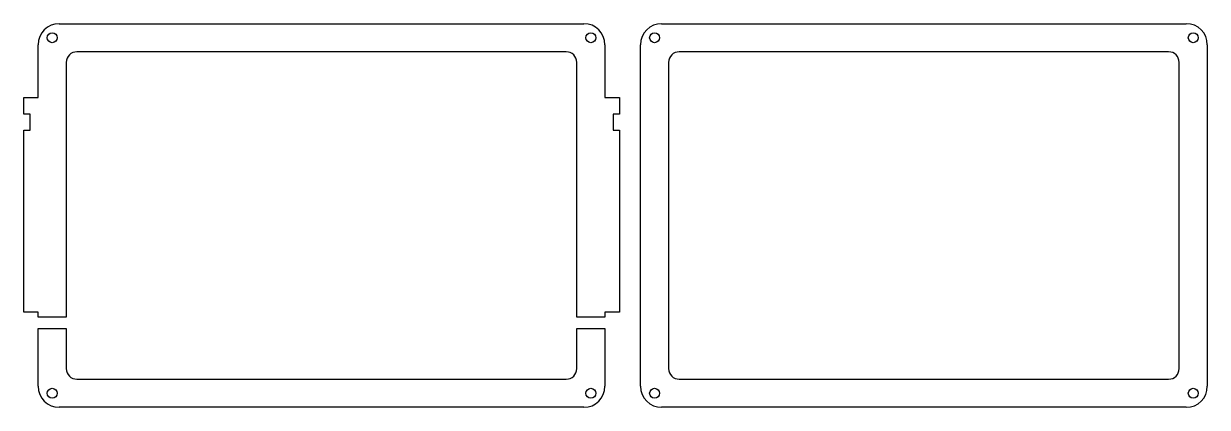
# Model space of a CAD drawing. Header units: millimetres. Extents: x 0 to 336, y -109 to 0.
import ezdxf

# ---------------------------------------------------------------- set-up
doc = ezdxf.new("R2010")
doc.units = ezdxf.units.MM

msp = doc.modelspace()

# ---------------------------------------------------------------- linework, layer by layer
for p, q in [((10.1, 0), (159.1, 0)), ((181.2, 0), (330.2, 0)), ((4.1, -21), (4.1, -6)), ((165.1, -6), (165.1, -21)), ((175.2, -103), (175.2, -6)), ((336.2, -6), (336.2, -103)), ((154.1, -8), (15.1, -8)), ((325.2, -8), (186.2, -8)), ((12.1, -11), (12.1, -83.4)), ((157.1, -83.4), (157.1, -11)), ((183.2, -11), (183.2, -98)), ((328.2, -98), (328.2, -11)), ((0, -25.75), (0, -21)), ((0, -21), (4.1, -21)), ((165.1, -21), (169.2, -21)), ((169.2, -21), (169.2, -25.75)), ((1.8, -25.75), (0, -25.75)), ((1.8, -30.25), (1.8, -25.75)), ((169.2, -25.75), (167.4, -25.75)), ((167.4, -25.75), (167.4, -30.25)), ((0, -82), (0, -30.25)), ((0, -30.25), (1.8, -30.25)), ((167.4, -30.25), (169.2, -30.25)), ((169.2, -30.25), (169.2, -82)), ((4.1, -82), (0, -82)), ((4.1, -83.4), (4.1, -82)), ((12.1, -83.4), (4.1, -83.4)), ((165.1, -83.4), (157.1, -83.4)), ((169.2, -82), (165.1, -82)), ((165.1, -82), (165.1, -83.4)), ((4.1, -103), (4.1, -86.6)), ((4.1, -86.6), (12.1, -86.6)), ((12.1, -86.6), (12.1, -98)), ((157.1, -98), (157.1, -86.6)), ((157.1, -86.6), (165.1, -86.6)), ((165.1, -86.6), (165.1, -103)), ((15.1, -101), (154.1, -101)), ((186.2, -101), (325.2, -101)), ((159.1, -109), (10.1, -109)), ((330.2, -109), (181.2, -109))]:
    msp.add_line(p, q)
for centre in [(8.1, -4), (161.1, -4), (179.2, -4), (332.2, -4), (8.1, -105), (161.1, -105), (179.2, -105), (332.2, -105)]:
    msp.add_circle(centre, 1.4)
for centre, radius, start, end in [((10.1, -6), 6, 90, 180), ((159.1, -6), 6, 0, 90), ((181.2, -6), 6, 90, 180), ((330.2, -6), 6, 0, 90), ((15.1, -11), 3, 90, 180), ((154.1, -11), 3, 0, 90), ((186.2, -11), 3, 90, 180), ((325.2, -11), 3, 0, 90), ((15.1, -98), 3, 180, 270), ((154.1, -98), 3, -90, 0), ((186.2, -98), 3, 180, 270), ((325.2, -98), 3, -90, 0), ((10.1, -103), 6, 180, 270), ((159.1, -103), 6, -90, 0), ((181.2, -103), 6, 180, 270), ((330.2, -103), 6, -90, 0)]:
    msp.add_arc(centre, radius, start, end)

doc.saveas('drawing.dxf')
